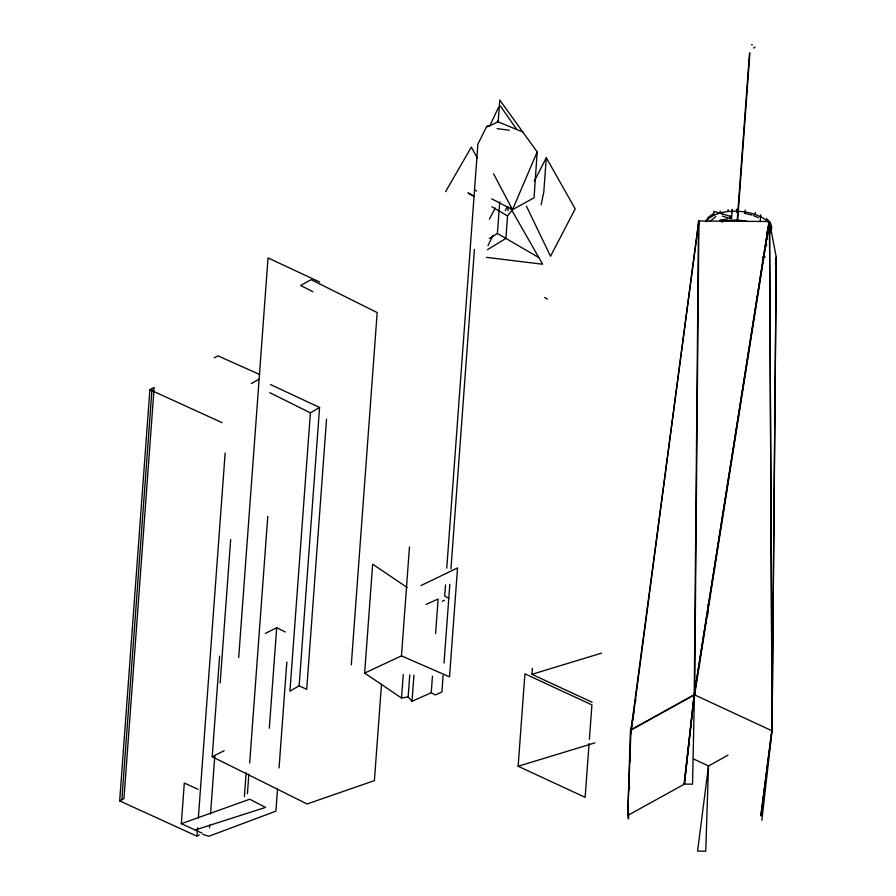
<?xml version="1.0" encoding="UTF-8"?>
<svg xmlns="http://www.w3.org/2000/svg" width="896" height="896" viewBox="0 0 896 896"><rect width="100%" height="100%" fill="white"/><g stroke="black" fill="none" stroke-linecap="round" stroke-linejoin="round"><path stroke-width="1.34" d="M628.656 813.434L628.499 819L627.726 815.45L630.437 730.218L694.646 694.758L698.902 221.11L699.429 223.843M629.328 789.768L629.44 785.59M630.101 761.925L630.336 753.57M630.885 734.082L698.69 221.088M446.746 568.154L477.882 144.144L486.293 127.21L498.165 121.867L499.766 100.072L537.197 151.928L534.05 197.781L512.523 209.653L507.55 215.902L505.893 238.414L487.502 249.693M119.672 800.901L149.878 389.704L154.146 387.442L123.95 798.65L119.672 800.901L197.008 836.203L199.192 834.971M121.856 799.669L152.051 388.472M202.003 833.123L181.328 823.693L184.318 783.037L198.094 789.32M197.109 834.814L197.624 827.848M198.341 818.093L225.154 452.883M381.494 684.186L374.405 780.606L307.093 803.97L212.218 756.75L219.61 656.197M209.507 827.904L209.709 825.115M210.526 813.982L214.827 755.474M220.147 683.043L230.675 539.56M238.683 657.552L268.027 257.914L319.682 282.05M244.406 796.454L246.142 772.766M247.419 793.71L248.853 774.2M249.67 763.045L267.781 516.331M269.304 728.246L276.696 627.693L285.286 631.971M277.525 788.872L275.89 811.16L208.891 836.259L202.81 834.355M279.059 767.973L286.832 662.11M319.581 407.478L310.386 412.866L289.946 691.197L299.141 685.81L319.581 407.478L270.458 384.518M326.547 419.205L306.712 689.349L299.141 685.81M351.299 664.854L377.171 312.57L311.158 279.686L300.619 285.466L312.939 291.749M443.128 675.45L441.918 691.981L435.333 694.938L431.245 692.698L412.014 701.344L408.162 696.886L401.52 698.029L364.65 673.075L372.658 564.144L407.221 587.53M364.65 673.075L401.464 655.872L409.472 546.93M401.52 698.029L403.245 674.587M408.162 696.886L409.774 674.856M412.014 701.344L413.93 675.17M431.245 692.698L432.454 676.166M435.59 633.461L438.122 599.021L426.104 604.43M445.514 584.898L444.696 596.064L448.795 598.304M444.035 663.051L449.814 584.349M450.946 568.994L474.421 249.379M489.339 238.426L497.403 233.475L499.722 201.925M507.931 210.728L508.211 206.853M526.445 206.17L550.525 256.267L575.198 208.914L546.302 157.763L543.782 192.058L541.117 204.736M589.086 743.523L585.133 797.317L518.134 766.259L524.922 673.837L591.92 704.906L589.389 739.39M592.155 702.262L531.922 674.33L532.358 668.338M706.485 221.648L708.635 218.691L713.53 215.376L713.821 211.366L730.341 216.306L730.184 218.467L722.557 216.182M713.53 215.376L720.126 212.901L720.261 211.064M721.829 214.066L721.941 212.442M722.758 219.957L722.602 222.107L720.619 220.203M720.126 212.901L727.955 211.445L728.09 209.608M731.573 218.736L732.256 209.44L731.662 212.016M727.955 211.445L736.501 211.109L736.646 209.272M736.691 212.442L736.814 210.806M737.173 220.976L737.822 212.374M737.99 209.81L749.504 53.234M737.61 220.382L749.907 52.853M744.576 213.17L744.688 211.534M770.045 224.358C764.176 216.608 754.32 213.685 745.181 211.915L745.315 210.067M755.238 214.525L755.373 212.677M760.222 221.603L760.726 214.794M768.611 228.413L768.734 226.789M771.165 231.168L771.03 233.005L771.803 226.867M694.075 695.061L684.454 784.101L627.726 815.45L631.008 729.915L698.902 221.11M684.051 784.078L694.232 694.702L769.048 221.502L698.544 221.021L694.232 694.702L631.008 729.915L633.842 711.973M761.858 820.21L772.005 730.867L776.25 257.23L769.485 221.637L694.658 694.837M771.714 730.744L760.861 815.942L771.96 730.89M775.398 264.118L776.328 257.186L772.072 730.834L769.485 221.637L772.15 730.867L694.232 694.702L769.182 221.57M635.365 702.318L635.802 699.563M730.184 218.467L730.778 215.891M491.68 198.822L512.523 209.653L537.197 151.928M498.456 107.442L489.608 126.246L486.92 125.955M487.984 245.605L492.934 235.581M505.31 210.538L507.158 206.774M534.218 181.328L546.302 157.763M489.395 219.083L495.309 207.973M445.603 191.677L471.307 147.101L477.299 158.032M705.902 220.786L708.77 216.843L713.664 213.528M710.08 221.323L715.826 216.518M214.2 357.907L217.862 355.813L259.818 374.562M728.022 755.16L708.501 765.946L697.581 851.122L705.746 851.2L708.501 765.946L693.504 758.968M251.35 383.488L259.123 379.221M265.373 633.438L276.696 627.693M212.218 756.75L224.112 750.714M421.042 585.525L457.531 567.93L449.523 676.872L401.464 655.872M497.179 121.341L498.232 120.87M442.221 601.261L444.405 600.275M181.328 823.693L249.738 799.232L265.53 807.419L195.115 829.976M531.922 674.33L601.608 653.106M518.134 766.259L594.91 742.874M719.578 220.349L727.406 218.893M762.496 257.096L765.262 257.107M751.52 44.8L752.394 44.878M736.501 211.109L745.181 211.915M486.517 257.376L542.651 264.23L510.474 207.906M497.112 128.621L509.286 130.222M744.554 213.382L752.013 215.096M753.525 215.69L758.542 217.672M498.165 121.867L522.805 131.992M149.878 389.704L222.13 422.688M269.797 392.672L310.386 412.866M474.522 189.907L476.571 191.038M472.046 195.115L467.947 192.875L473.928 196.347M491.882 206.786L507.55 215.902M497.403 233.475L538.854 257.589M544.678 297.472L547.378 299.051M766.405 218.4L770.179 222.522L771.411 225.803M500.405 106.03L516.488 129.069M493.573 173.813L512.523 209.653M707.65 605.058L707.706 614.858M721.258 221.726A30.307 15.064 4.2 0 1 747.824 221.57M766.573 232.131A30.307 15.064 4.2 0 1 767.872 235.088M768.018 232.534A30.307 15.064 4.2 0 1 766.954 234.371M766.718 244.798A30.307 15.064 4.2 0 1 765.408 246.602M766.853 236.992A30.307 15.064 4.2 0 1 767.592 238.986M755.003 47.006A3.371 1.669 4.2 0 1 753.558 47.992M694.445 694.803L692.541 784.168L684.376 784.101L694.445 694.803"/></g></svg>
